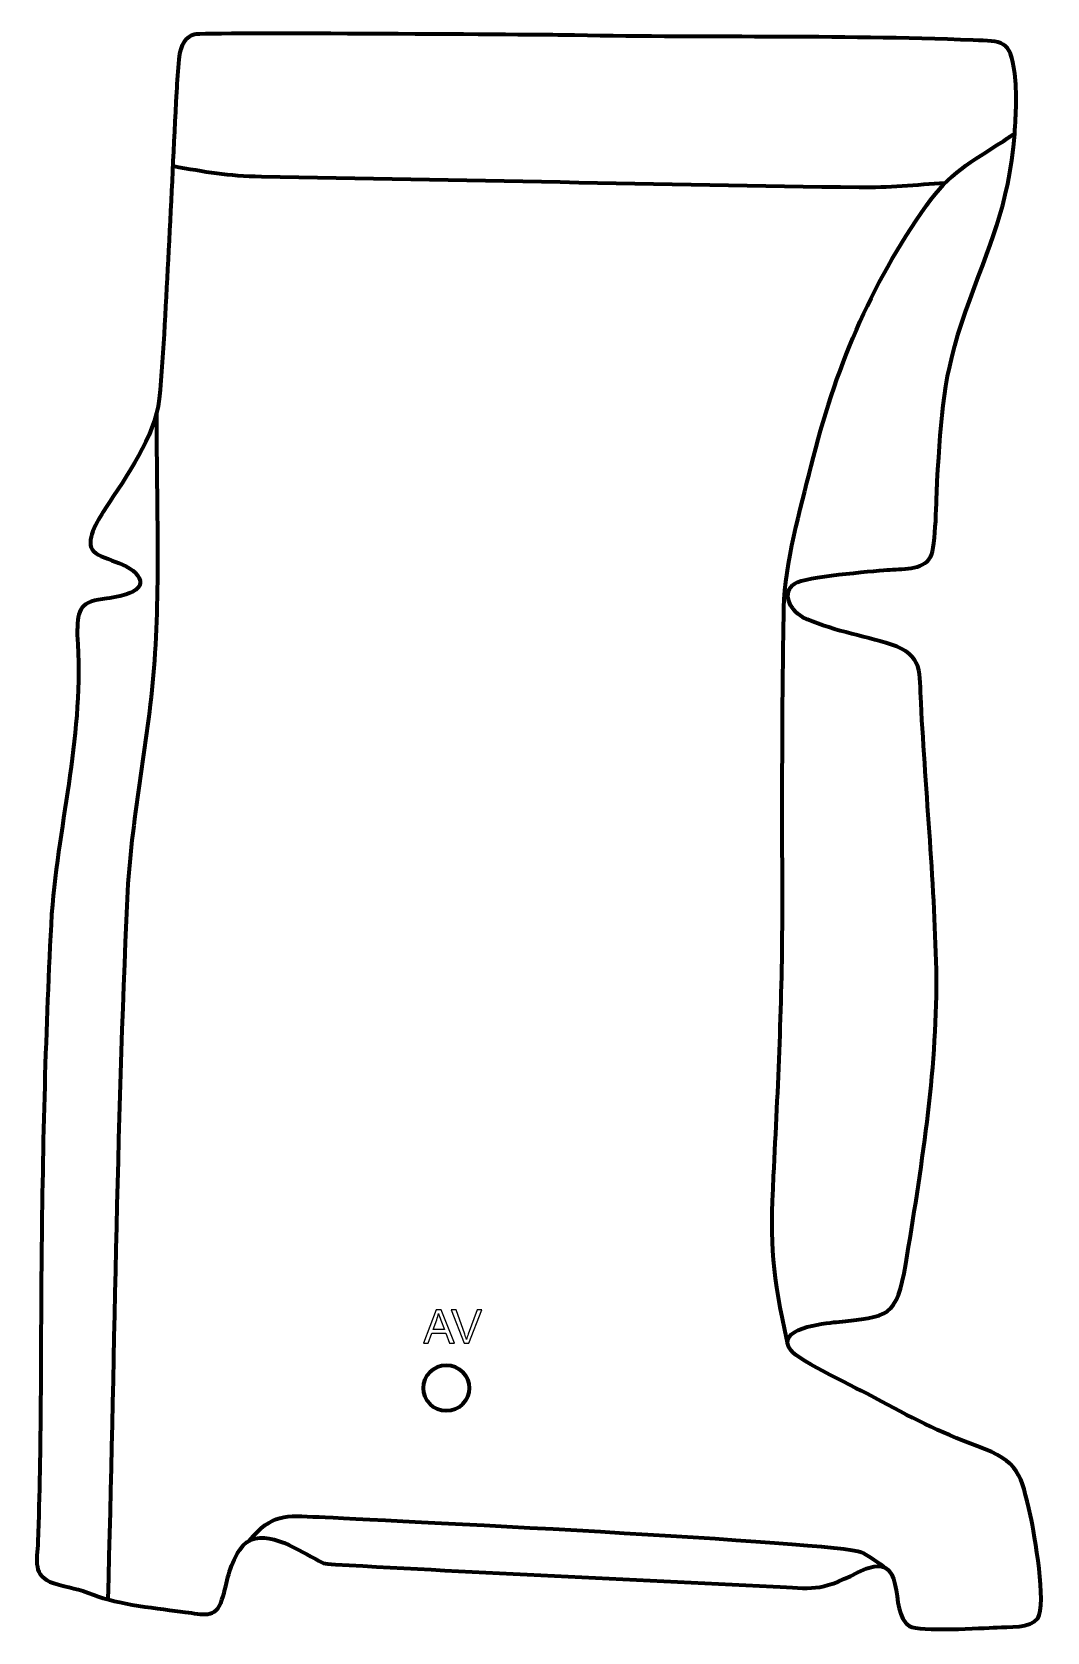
# Model space of a CAD drawing. Header units: millimetres. Extents: x 1036 to 1591, y 19 to 893.
import ezdxf

# ---------------------------------------------------------------- set-up
doc = ezdxf.new("R2010")
doc.units = ezdxf.units.MM
doc.header["$MEASUREMENT"] = 0
doc.layers.add('layer 2', color=7, linetype='Continuous')
doc.layers.add('layer 3', color=7, linetype='Continuous')

msp = doc.modelspace()

# ---------------------------------------------------------------- linework, layer by layer
at = {"layer": 'layer 2', "color": 142, "lineweight": 200}
msp.add_ellipse((1262.4473, 152.1538), major_axis=(0, 12.5), ratio=1, dxfattribs=at)
at = {"layer": 'layer 2', "color": 142, "lineweight": 158}
for points, knots in [([(1448.8696, 177.0757), (1440.7153, 214.7229), (1439.3809, 229.2856), (1441.3217, 267.9532), (1441.3217, 267.9532), (1443.7989, 317.0092), (1446.1748, 364.3652), (1446.1239, 413.5717), (1446.1239, 413.5717), (1446.0668, 468.6084), (1445.8288, 523.6216), (1446.9656, 578.6518), (1446.9656, 578.6518), (1447.4904, 602.7524), (1455.9542, 632.3276), (1461.8399, 656.0347), (1461.8399, 656.0347), (1474.8802, 708.5596), (1493.6977, 754.1992), (1524.854, 798.367), (1524.854, 798.367), (1537.5239, 816.242), (1548.8721, 821.739), (1566.8575, 833.5745), (1566.8575, 833.5745), (1568.9395, 834.9474), (1571.0186, 836.324), (1573.096, 837.7038)], [0, 0, 0, 0, 0.125, 0.125, 0.125, 0.125, 0.25, 0.25, 0.25, 0.25, 0.375, 0.375, 0.375, 0.375, 0.5, 0.5, 0.5, 0.5, 0.625, 0.625, 0.625, 0.625, 0.75, 0.75, 0.75, 0.75, 1, 1, 1, 1]), ([(1112.9769, 819.9615), (1130.9543, 816.7101), (1142.8661, 814.5031), (1161.3922, 814.2108), (1161.3922, 814.2108), (1270.2665, 812.4869), (1379.1777, 809.8159), (1488.0373, 808.3135), (1488.0373, 808.3135), (1503.8774, 808.0949), (1519.3327, 809.7451), (1535.0998, 810.7683)], [0, 0, 0, 0, 0.25, 0.25, 0.25, 0.25, 0.5, 0.5, 0.5, 0.5, 1, 1, 1, 1]), ([(1104.1042, 684.8263), (1103.9366, 639.2634), (1106.1411, 590.6422), (1102.6429, 545.469), (1102.6429, 545.469), (1099.2606, 502.9906), (1090.0221, 462.6593), (1088.0403, 419.5774), (1088.0403, 419.5774), (1082.2015, 292.671), (1081.0141, 163.7753), (1077.4866, 36.6184)], [0, 0, 0, 0, 0.25, 0.25, 0.25, 0.25, 0.5, 0.5, 0.5, 0.5, 1, 1, 1, 1]), ([(1154.7985, 68.7265), (1167.238, 83.669), (1174.2129, 82.5571), (1192.9913, 81.7082), (1192.9913, 81.7082), (1219.8574, 80.4937), (1477.55, 67.9047), (1489.1425, 62.5192), (1489.1425, 62.5192), (1493.4695, 60.5091), (1498.9944, 56.3995), (1502.9655, 53.5616)], [0, 0, 0, 0, 0.25, 0.25, 0.25, 0.25, 0.5, 0.5, 0.5, 0.5, 1, 1, 1, 1])]:
    msp.add_open_spline(points, degree=3, knots=knots, dxfattribs=at)
at = {"layer": 'layer 2', "color": 142}
for points, knots in [([(1249.9742, 176.6629), (1249.9742, 176.6629), (1256.9507, 194.8493), (1256.9507, 194.8493), (1256.9507, 194.8493), (1256.9507, 194.8493), (1259.5966, 194.8493), (1259.5966, 194.8493), (1259.5966, 194.8493), (1259.5966, 194.8493), (1267.0007, 176.6629), (1267.0007, 176.6629), (1267.0007, 176.6629), (1267.0007, 176.6629), (1264.2617, 176.6629), (1264.2617, 176.6629), (1264.2617, 176.6629), (1264.2617, 176.6629), (1262.1577, 182.1747), (1262.1577, 182.1747), (1262.1577, 182.1747), (1262.1577, 182.1747), (1254.4996, 182.1747), (1254.4996, 182.1747), (1254.4996, 182.1747), (1254.4996, 182.1747), (1252.5269, 176.6629), (1252.5269, 176.6629), (1252.5269, 176.6629), (1252.5269, 176.6629), (1249.9742, 176.6629), (1249.9742, 176.6629)], [0, 0, 0, 0, 0.11111111, 0.11111111, 0.11111111, 0.11111111, 0.22222222, 0.22222222, 0.22222222, 0.22222222, 0.33333333, 0.33333333, 0.33333333, 0.33333333, 0.44444444, 0.44444444, 0.44444444, 0.44444444, 0.55555556, 0.55555556, 0.55555556, 0.55555556, 0.66666667, 0.66666667, 0.66666667, 0.66666667, 0.77777778, 0.77777778, 0.77777778, 0.77777778, 1, 1, 1, 1]), ([(1255.2066, 184.1305), (1255.2066, 184.1305), (1261.4042, 184.1305), (1261.4042, 184.1305), (1261.4042, 184.1305), (1261.4042, 184.1305), (1259.5077, 189.1724), (1259.5077, 189.1724), (1259.5077, 189.1724), (1258.9362, 190.7049), (1258.5044, 191.9706), (1258.2038, 192.9697), (1258.2038, 192.9697), (1257.954, 191.7844), (1257.6196, 190.6202), (1257.2005, 189.4687), (1257.2005, 189.4687), (1257.2005, 189.4687), (1255.2066, 184.1305), (1255.2066, 184.1305)], [0, 0, 0, 0, 0.16666667, 0.16666667, 0.16666667, 0.16666667, 0.33333333, 0.33333333, 0.33333333, 0.33333333, 0.5, 0.5, 0.5, 0.5, 0.66666667, 0.66666667, 0.66666667, 0.66666667, 1, 1, 1, 1]), ([(1272.2077, 176.6629), (1272.2077, 176.6629), (1265.1804, 194.8493), (1265.1804, 194.8493), (1265.1804, 194.8493), (1265.1804, 194.8493), (1267.7881, 194.8493), (1267.7881, 194.8493), (1267.7881, 194.8493), (1267.7881, 194.8493), (1272.5125, 181.6328), (1272.5125, 181.6328), (1272.5125, 181.6328), (1272.8893, 180.5745), (1273.211, 179.5839), (1273.465, 178.6568), (1273.465, 178.6568), (1273.7444, 179.6516), (1274.0704, 180.6422), (1274.4429, 181.6328), (1274.4429, 181.6328), (1274.4429, 181.6328), (1279.3451, 194.8493), (1279.3451, 194.8493), (1279.3451, 194.8493), (1279.3451, 194.8493), (1281.8004, 194.8493), (1281.8004, 194.8493), (1281.8004, 194.8493), (1281.8004, 194.8493), (1274.7096, 176.6629), (1274.7096, 176.6629), (1274.7096, 176.6629), (1274.7096, 176.6629), (1272.2077, 176.6629), (1272.2077, 176.6629)], [0, 0, 0, 0, 0.1, 0.1, 0.1, 0.1, 0.2, 0.2, 0.2, 0.2, 0.3, 0.3, 0.3, 0.3, 0.4, 0.4, 0.4, 0.4, 0.5, 0.5, 0.5, 0.5, 0.6, 0.6, 0.6, 0.6, 0.7, 0.7, 0.7, 0.7, 0.8, 0.8, 0.8, 0.8, 1, 1, 1, 1])]:
    msp.add_open_spline(points, degree=3, knots=knots, dxfattribs=at)
at = {"layer": 'layer 3', "color": 242, "lineweight": 158}
msp.add_open_spline([(1325.5465, 891.4741), (1400.2771, 889.8232), (1475.6274, 891.6351), (1550.4221, 888.6457), (1550.4221, 888.6457), (1566.1992, 888.0152), (1570.8184, 889.2665), (1573.1264, 870.5191), (1573.1264, 870.5191), (1574.4403, 859.8471), (1573.8, 848.4286), (1573.096, 837.7038), (1573.096, 837.7038), (1569.3674, 795.8622), (1559.7879, 778.3492), (1546.1421, 740.2523), (1546.1421, 740.2523), (1533.6928, 704.71), (1533.1416, 684.3856), (1530.7097, 647.5494), (1530.7097, 647.5494), (1530.2407, 639.2515), (1530.2187, 611.9617), (1527.012, 606.1142), (1527.012, 606.1142), (1523.0645, 598.9162), (1510.9551, 599.8823), (1503.4396, 599.2246), (1503.4396, 599.2246), (1494.5211, 598.425), (1458.5808, 595.5067), (1453.0057, 591.8589), (1453.0057, 591.8589), (1445.4576, 586.9203), (1450.194, 577.2923), (1457.0882, 573.4589), (1457.0882, 573.4589), (1471.2268, 566.4057), (1490.3078, 563.3083), (1505.4684, 558.42), (1505.4684, 558.42), (1523.3823, 552.6439), (1521.0491, 542.908), (1521.8669, 526.5677), (1521.8669, 526.5677), (1524.533, 476.5381), (1529.5243, 426.0173), (1530.3597, 375.9916), (1530.3597, 375.9916), (1530.6181, 325.131), (1521.8147, 270.0864), (1513.5525, 219.8174), (1513.5525, 219.8174), (1508.5215, 190.7942), (1504.4185, 191.1746), (1475.464, 188.2169), (1475.464, 188.2169), (1468.9664, 187.5532), (1441.2927, 184.8436), (1450.8491, 172.6018), (1450.8491, 172.6018), (1455.3283, 166.8641), (1487.558, 151.7892), (1496.5787, 146.8606), (1496.5787, 146.8606), (1516.1913, 136.1464), (1531.4346, 128.1778), (1552.5922, 120.4295), (1552.5922, 120.4295), (1575.9627, 111.8707), (1576.4162, 105.3001), (1581.7058, 82.4259), (1581.7058, 82.4259), (1583.8899, 72.2754), (1590.7214, 34.0987), (1585.6551, 26.2495), (1585.6551, 26.2495), (1582.2783, 21.0177), (1569.1836, 21.6205), (1563.4174, 21.3799), (1563.4174, 21.3799), (1555.0886, 21.021), (1521.0857, 18.8493), (1515.6316, 21.9982), (1515.6316, 21.9982), (1502.9392, 29.3259), (1516.4113, 66.202), (1487.0807, 51.297), (1487.0807, 51.297), (1465.8173, 40.4667), (1462.7695, 42.7354), (1441.1406, 43.7795), (1441.1406, 43.7795), (1361.4768, 47.634), (1281.5473, 51.256), (1201.9407, 55.7752), (1201.9407, 55.7752), (1194.3215, 56.2078), (1196.4855, 55.9045), (1188.4002, 60.1594), (1188.4002, 60.1594), (1177.7745, 65.861), (1158.7172, 77.7201), (1149.5984, 63.8357), (1149.5984, 63.8357), (1143.0003, 53.2975), (1143.292, 47.3813), (1139.8514, 36.4302), (1139.8514, 36.4302), (1136.4868, 25.7212), (1129.1768, 28.5796), (1119.8225, 29.7683), (1119.8225, 29.7683), (1105.9258, 31.5309), (1082.1655, 34.0531), (1069.7651, 39.1373), (1069.7651, 39.1373), (1061.2818, 42.6155), (1056.0583, 43.0508), (1047.9048, 45.4972), (1047.9048, 45.4972), (1036.0495, 49.7396), (1038.8366, 57.4871), (1039.2487, 68.1441), (1039.2487, 68.1441), (1041.1559, 119.4823), (1040.7014, 171.7316), (1041.2201, 223.194), (1041.2201, 223.194), (1041.8725, 285.6099), (1043.406, 348.8599), (1046.7475, 411.1814), (1046.7475, 411.1814), (1050.9181, 464.3772), (1064.6933, 509.0705), (1060.7677, 563.7941), (1060.7677, 563.7941), (1060.9486, 576.0727), (1061.1246, 581.5446), (1074.6252, 583.2732), (1074.6252, 583.2732), (1079.3562, 583.879), (1098.7456, 586.1351), (1094.6984, 594.6809), (1094.6984, 594.6809), (1090.5713, 603.3952), (1072.5856, 604.6897), (1068.9534, 610.3172), (1068.9534, 610.3172), (1065.1405, 616.2249), (1073.2668, 628.2221), (1076.2562, 632.97), (1076.2562, 632.97), (1087.5305, 650.375), (1103.3025, 671.7343), (1105.5311, 692.6479), (1105.5311, 692.6479), (1108.1773, 719.0734), (1109.1568, 747.118), (1110.6469, 773.7626), (1110.6469, 773.7626), (1112.2627, 802.6569), (1113.4305, 831.5406), (1114.9938, 860.3969), (1114.9938, 860.3969), (1115.3165, 866.3534), (1115.7402, 872.2495), (1116.2957, 878.1891), (1116.2957, 878.1891), (1117.1487, 886.7944), (1120.2211, 890.3931), (1124.8415, 891.7649), (1124.8415, 891.7649), (1129.4619, 893.1367), (1325.5465, 891.4741), (1325.5465, 891.4741)], degree=3, knots=[0, 0, 0, 0, 0.02222222, 0.02222222, 0.02222222, 0.02222222, 0.04444444, 0.04444444, 0.04444444, 0.04444444, 0.06666667, 0.06666667, 0.06666667, 0.06666667, 0.08888889, 0.08888889, 0.08888889, 0.08888889, 0.11111111, 0.11111111, 0.11111111, 0.11111111, 0.13333333, 0.13333333, 0.13333333, 0.13333333, 0.15555556, 0.15555556, 0.15555556, 0.15555556, 0.17777778, 0.17777778, 0.17777778, 0.17777778, 0.2, 0.2, 0.2, 0.2, 0.22222222, 0.22222222, 0.22222222, 0.22222222, 0.24444444, 0.24444444, 0.24444444, 0.24444444, 0.26666667, 0.26666667, 0.26666667, 0.26666667, 0.28888889, 0.28888889, 0.28888889, 0.28888889, 0.31111111, 0.31111111, 0.31111111, 0.31111111, 0.33333333, 0.33333333, 0.33333333, 0.33333333, 0.35555556, 0.35555556, 0.35555556, 0.35555556, 0.37777778, 0.37777778, 0.37777778, 0.37777778, 0.4, 0.4, 0.4, 0.4, 0.42222222, 0.42222222, 0.42222222, 0.42222222, 0.44444444, 0.44444444, 0.44444444, 0.44444444, 0.46666667, 0.46666667, 0.46666667, 0.46666667, 0.48888889, 0.48888889, 0.48888889, 0.48888889, 0.51111111, 0.51111111, 0.51111111, 0.51111111, 0.53333333, 0.53333333, 0.53333333, 0.53333333, 0.55555556, 0.55555556, 0.55555556, 0.55555556, 0.57777778, 0.57777778, 0.57777778, 0.57777778, 0.6, 0.6, 0.6, 0.6, 0.62222222, 0.62222222, 0.62222222, 0.62222222, 0.64444444, 0.64444444, 0.64444444, 0.64444444, 0.66666667, 0.66666667, 0.66666667, 0.66666667, 0.68888889, 0.68888889, 0.68888889, 0.68888889, 0.71111111, 0.71111111, 0.71111111, 0.71111111, 0.73333333, 0.73333333, 0.73333333, 0.73333333, 0.75555556, 0.75555556, 0.75555556, 0.75555556, 0.77777778, 0.77777778, 0.77777778, 0.77777778, 0.8, 0.8, 0.8, 0.8, 0.82222222, 0.82222222, 0.82222222, 0.82222222, 0.84444444, 0.84444444, 0.84444444, 0.84444444, 0.86666667, 0.86666667, 0.86666667, 0.86666667, 0.88888889, 0.88888889, 0.88888889, 0.88888889, 0.91111111, 0.91111111, 0.91111111, 0.91111111, 0.93333333, 0.93333333, 0.93333333, 0.93333333, 0.95555556, 0.95555556, 0.95555556, 0.95555556, 1, 1, 1, 1], dxfattribs=at)

doc.saveas('drawing.dxf')
